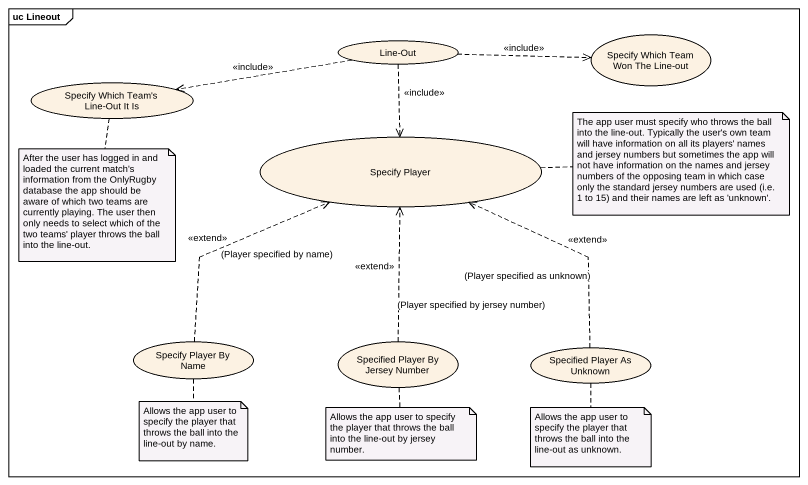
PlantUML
@startuml
mainframe uc Lineout
usecase "Line-Out" as Line_Out
usecase "Specify Which Team Won The Line-out" as Specify_Which_Team_Won_The
usecase "Specify Which Team's Line-Out It Is" as Specify_Which_Team_s_Line
usecase "Specify Player" as Specify_Player
usecase "Specify Player By Name" as Specify_Player_By_Name
usecase "Specified Player By Jersey Number" as Specified_Player_By_Jersey
usecase "Specified Player As Unknown" as Specified_Player_As_Unknown
Line_Out .right.> Specify_Which_Team_Won_The : <<include>>
Line_Out .left.> Specify_Which_Team_s_Line : <<include>>
Line_Out ..> Specify_Player : <<include>>
Specify_Player_By_Name .up.> Specify_Player : <<extend>>\n(Player specified by name)
Specified_Player_By_Jersey .up.> Specify_Player : <<extend>>\n(Player specified by jersey number)
Specified_Player_As_Unknown .up.> Specify_Player : <<extend>>\n(Player specified as unknown)
note right of Specify_Player : The app user must specify who throws the ball into the line-out. Typically the user's own team will have information on all its players' names and jersey numbers but sometimes the app will not have information on the names and jersey numbers of the opposing team in which case only the standard jersey numbers are used (i.e. 1 to 15) and their names are left as 'unknown'.
note bottom of Specify_Which_Team_s_Line : After the user has logged in and loaded the current match's information from the OnlyRugby database the app should be aware of which two teams are currently playing. The user then only needs to select which of the two teams' player throws the ball into the line-out.
note bottom of Specify_Player_By_Name : Allows the app user to specify the player that throws the ball into the line-out by name.
note bottom of Specified_Player_By_Jersey : Allows the app user to specify the player that throws the ball into the line-out by jersey number.
note bottom of Specified_Player_As_Unknown : Allows the app user to specify the player that throws the ball into the line-out as unknown.
@enduml
